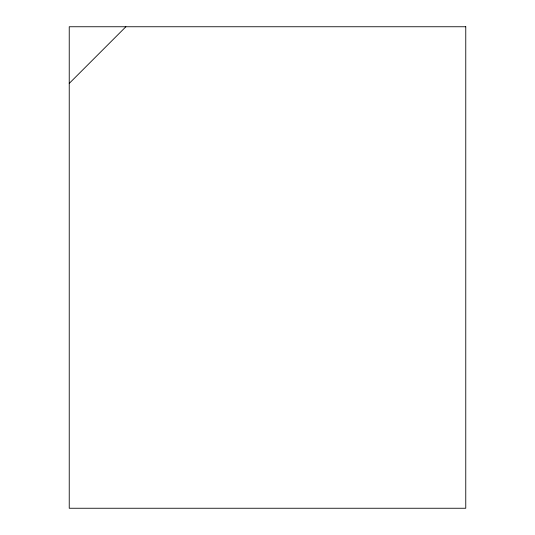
<?xml version="1.0" encoding="UTF-8"?>
<svg xmlns="http://www.w3.org/2000/svg" width="535" height="535" viewBox="0 0 535 535"><rect width="100%" height="100%" fill="white"/><g stroke="black" fill="none" stroke-linecap="round" stroke-linejoin="round"><path stroke-width="0.8" d="M69.236 83.4L125.885 26.75M465.764 26.75L69.236 26.75L69.236 508.25L465.764 508.25L465.764 26.75"/></g></svg>
